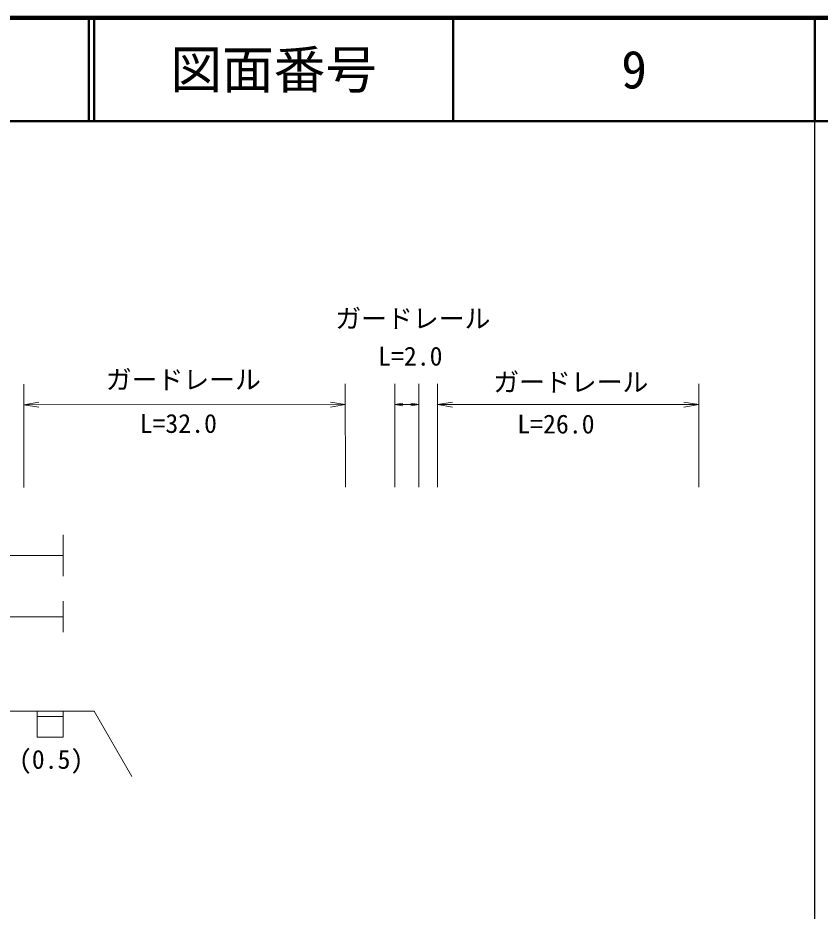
# Model space of a CAD drawing. Units: millimetres, scale not verified. Extents: x 40000 to 680000, y 20000 to 380000.
# Drawn here: x 501866 to 579500, y 293530 to 380000 of the extents above; entities that cross this region are included whole.
import ezdxf
from ezdxf.enums import TextEntityAlignment as Align

# ---------------------------------------------------------------- set-up
doc = ezdxf.new("R2010")
doc.units = ezdxf.units.MM
doc.header["$LTSCALE"] = 1000
for name, color, linetype, lineweight in [('M-STR-HTXT', 7, 'Continuous', 13), ('M-STR-STR3', 7, 'Continuous', 13), ('M-TTL', 2, 'Continuous', 140), ('M-TTL-BAND', 7, 'Continuous', 25), ('M-TTL-LINE', 7, 'Continuous', 50), ('M-TTL-TXT', 7, 'Continuous', 13)]:
    doc.layers.add(name, color=color, linetype=linetype, lineweight=lineweight)
doc.styles.add('ＭＳ ゴシック', font='')
doc.styles.get('ＭＳ ゴシック').set_extended_font_data('MS Gothic')

# ---------------------------------------------------------------- blocks, each defined once
blk = doc.blocks.new('open_arrow')
at = {"color": 0, "linetype": 'Continuous', "lineweight": -2}
blk.add_lwpolyline([(7.5, 1.25), (0, 0), (7.5, -1.25)], dxfattribs=at)

msp = doc.modelspace()

# ---------------------------------------------------------------- linework, layer by layer
at = {"layer": 'M-STR-HTXT'}
for p, q in [((506233, 325941), (506233, 329941)), ((448733, 327941), (506233, 327941)), ((506233, 320522), (506233, 323522)), ((486233, 322022), (506233, 322022)), ((445733, 312877), (509233, 312877)), ((503733, 312877), (503733, 310377)), ((503733, 312377), (506233, 312377)), ((506233, 312877), (506233, 310377)), ((509233, 312877), (512878, 306562)), ((503733, 310377), (506233, 310377))]:
    msp.add_line(p, q, dxfattribs=at)
at = {"layer": 'M-STR-STR3'}
for p, q in [((502438, 334550), (502435, 344550)), ((533555, 334559), (533553, 344559)), ((538335, 334560), (538333, 344560)), ((540673, 334561), (540670, 344561)), ((542476, 334561), (542474, 344561)), ((567756, 334569), (567753, 344569)), ((502436, 342550), (533553, 342559)), ((538333, 342560), (540671, 342561)), ((542474, 342561), (567754, 342569))]:
    msp.add_line(p, q, dxfattribs=at)
at = {"layer": 'M-TTL'}
msp.add_line((680000, 380000), (40000, 380000), dxfattribs=at)
at = {"layer": 'M-TTL-BAND'}
msp.add_line((579000, 20000), (579000, 370000), dxfattribs=at)
at = {"layer": 'M-TTL-LINE'}
for p, q in [((508747, 380000), (508747, 370000)), ((509247, 380000), (509247, 370000)), ((543997, 380000), (543997, 370000)), ((579000, 380000), (579000, 370000)), ((40000, 370000), (680000, 370000))]:
    msp.add_line(p, q, dxfattribs=at)

# ---------------------------------------------------------------- block references
at = {"layer": 'M-STR-STR3'}
for p, xscale, yscale in [((502436, 342550), 193, 193), ((538333, 342560), 103, 103), ((542474, 342561), 193, 193)]:
    msp.add_blockref('open_arrow', p, dxfattribs=dict(at, xscale=xscale, yscale=yscale))
at = {"layer": 'M-STR-STR3', "rotation": 180}
for p, xscale, yscale in [((533553, 342559), 193, 193), ((540671, 342561), 103, 103), ((567754, 342569), 193, 193)]:
    msp.add_blockref('open_arrow', p, dxfattribs=dict(at, xscale=xscale, yscale=yscale))

# ---------------------------------------------------------------- texts
at = {"layer": 'M-STR-HTXT', "style": 'ＭＳ ゴシック'}
msp.add_text('(0.5)', height=1833, dxfattribs=at).set_placement((501968, 308221), align=Align.MIDDLE_LEFT)
at = {"layer": 'M-STR-STR3', "style": 'ＭＳ ゴシック'}
for s, p in [('ガードレール', (532588, 349431)), ('L=2.0', (536724, 345785)), ('ガードレール', (510376, 343516)), ('ガードレール', (547874, 343277)), ('L=32.0', (513648, 339273)), ('L=26.0', (550191, 339217))]:
    msp.add_text(s, height=1833, dxfattribs=at).set_placement(p, align=Align.BOTTOM_LEFT)
at = {"layer": 'M-TTL-TXT', "style": 'ＭＳ ゴシック'}
for s, p in [('図面番号', (526622, 375000)), ('9', (561497, 375000))]:
    msp.add_text(s, height=3666, dxfattribs=at).set_placement(p, align=Align.MIDDLE_CENTER)

doc.saveas('drawing.dxf')
